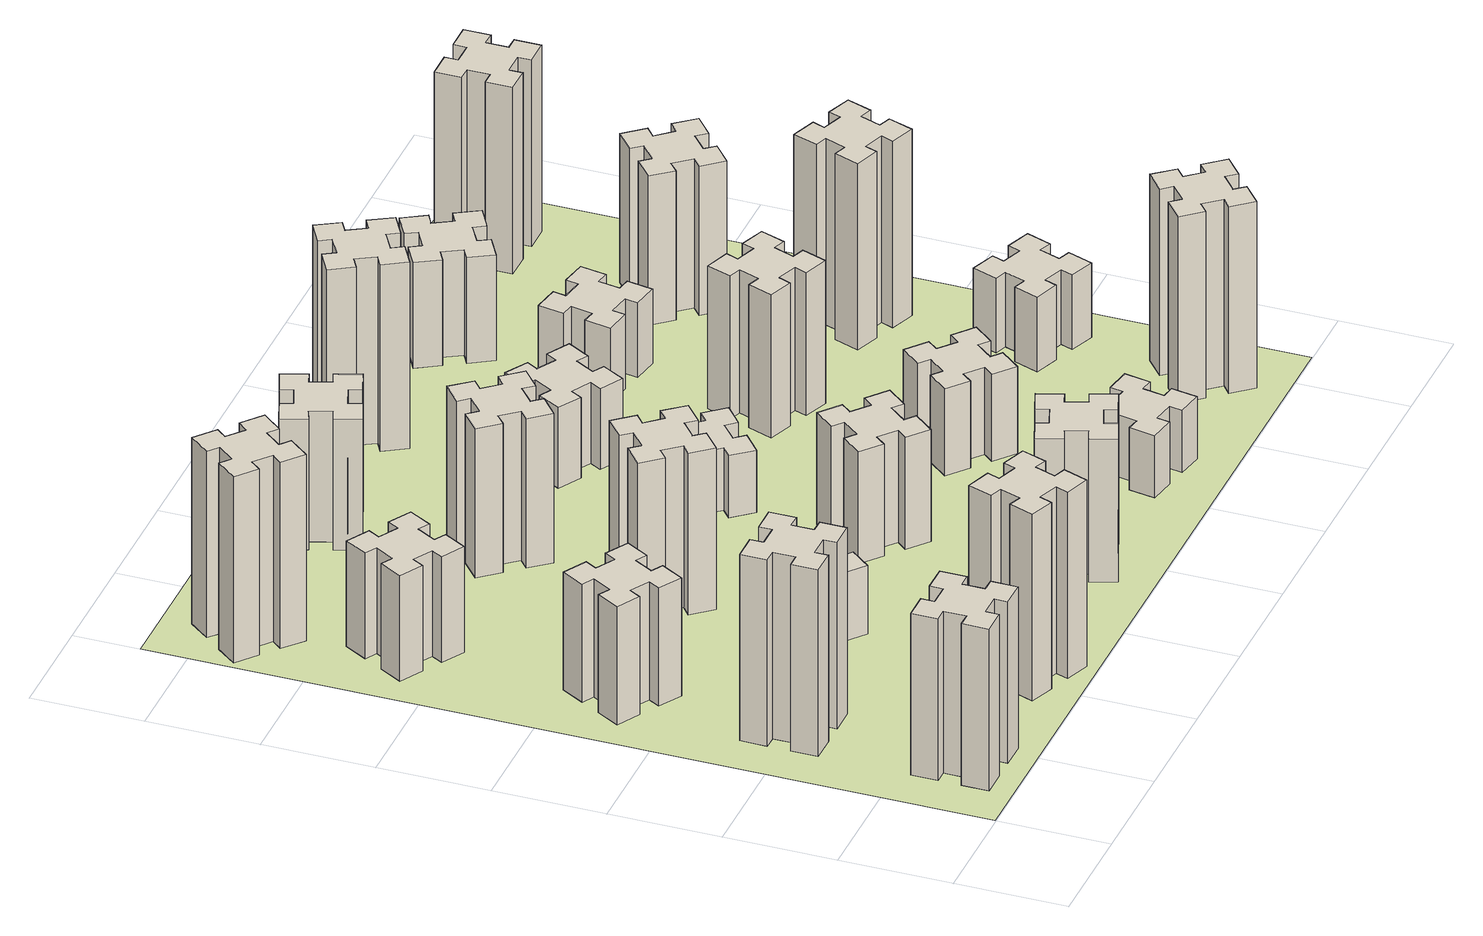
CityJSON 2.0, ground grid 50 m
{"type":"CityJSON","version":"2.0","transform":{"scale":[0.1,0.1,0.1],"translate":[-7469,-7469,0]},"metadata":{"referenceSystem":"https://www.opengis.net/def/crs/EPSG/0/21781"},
"CityObjects":{
"building1":{"type":"Building","attributes":{"class":"1000","function":"1000","usage":"1000","yearOfConstruction":2016,"roofType":"1000","measuredHeight":78,"storeysAboveGround":30,"storeysBelowGround":0},"geometry":[{"type":"Solid","lod":"1","boundaries":[[[[0,1,2,3,4,5,6,7,8,9,10,11,12,13,14,15,16,17,18,19]],[[17,16,20,21]],[[16,15,22,20]],[[15,14,23,22]],[[14,13,24,23]],[[13,12,25,24]],[[12,11,26,25]],[[11,10,27,26]],[[10,9,28,27]],[[9,8,29,28]],[[8,7,30,29]],[[7,6,31,30]],[[6,5,32,31]],[[5,4,33,32]],[[4,3,34,33]],[[3,2,35,34]],[[2,1,36,35]],[[1,0,37,36]],[[0,19,38,37]],[[19,18,39,38]],[[18,17,21,39]],[[24,25,26,27,28,29,30,31,32,33,34,35,36,37,38,39,21,20,22,23]]]]}]},
"building2":{"type":"Building","attributes":{"class":"1000","function":"1000","usage":"1000","yearOfConstruction":2016,"roofType":"1000","measuredHeight":90,"storeysAboveGround":30,"storeysBelowGround":0},"geometry":[{"type":"Solid","lod":"1","boundaries":[[[[40,41,42,43,44,45,46,47,48,49,50,51,52,53,54,55,56,57,58,59]],[[57,56,60,61]],[[56,55,62,60]],[[55,54,63,62]],[[54,53,64,63]],[[53,52,65,64]],[[52,51,66,65]],[[51,50,67,66]],[[50,49,68,67]],[[49,48,69,68]],[[48,47,70,69]],[[47,46,71,70]],[[46,45,72,71]],[[45,44,73,72]],[[44,43,74,73]],[[43,42,75,74]],[[42,41,76,75]],[[41,40,77,76]],[[40,59,78,77]],[[59,58,79,78]],[[58,57,61,79]],[[64,65,66,67,68,69,70,71,72,73,74,75,76,77,78,79,61,60,62,63]]]]}]},
"building3":{"type":"Building","attributes":{"class":"1000","function":"1000","usage":"1000","yearOfConstruction":2016,"roofType":"1000","measuredHeight":57,"storeysAboveGround":30,"storeysBelowGround":0},"geometry":[{"type":"Solid","lod":"1","boundaries":[[[[80,81,82,83,84,85,86,87,88,89,90,91,92,93,94,95,96,97,98,99]],[[97,96,100,101]],[[96,95,102,100]],[[95,94,103,102]],[[94,93,104,103]],[[93,92,105,104]],[[92,91,106,105]],[[91,90,107,106]],[[90,89,108,107]],[[89,88,109,108]],[[88,87,110,109]],[[87,86,111,110]],[[86,85,112,111]],[[85,84,113,112]],[[84,83,114,113]],[[83,82,115,114]],[[82,81,116,115]],[[81,80,117,116]],[[80,99,118,117]],[[99,98,119,118]],[[98,97,101,119]],[[104,105,106,107,108,109,110,111,112,113,114,115,116,117,118,119,101,100,102,103]]]]}]},
"building4":{"type":"Building","attributes":{"class":"1000","function":"1000","usage":"1000","yearOfConstruction":2016,"roofType":"1000","measuredHeight":51,"storeysAboveGround":30,"storeysBelowGround":0},"geometry":[{"type":"Solid","lod":"1","boundaries":[[[[120,121,122,123,124,125,126,127,128,129,130,131,132,133,134,135,136,137,138,139]],[[137,136,140,141]],[[136,135,142,140]],[[135,134,143,142]],[[134,133,144,143]],[[133,132,145,144]],[[132,131,146,145]],[[131,130,147,146]],[[130,129,148,147]],[[129,128,149,148]],[[128,127,150,149]],[[127,126,151,150]],[[126,125,152,151]],[[125,124,153,152]],[[124,123,154,153]],[[123,122,155,154]],[[122,121,156,155]],[[121,120,157,156]],[[120,139,158,157]],[[139,138,159,158]],[[138,137,141,159]],[[144,145,146,147,148,149,150,151,152,153,154,155,156,157,158,159,141,140,142,143]]]]}]},
"building5":{"type":"Building","attributes":{"class":"1000","function":"1000","usage":"1000","yearOfConstruction":2016,"roofType":"1000","measuredHeight":90,"storeysAboveGround":30,"storeysBelowGround":0},"geometry":[{"type":"Solid","lod":"1","boundaries":[[[[160,161,162,163,164,165,166,167,168,169,170,171,172,173,174,175,176,177,178,179]],[[177,176,180,181]],[[176,175,182,180]],[[175,174,183,182]],[[174,173,184,183]],[[173,172,185,184]],[[172,171,186,185]],[[171,170,187,186]],[[170,169,188,187]],[[169,168,189,188]],[[168,167,190,189]],[[167,166,191,190]],[[166,165,192,191]],[[165,164,193,192]],[[164,163,194,193]],[[163,162,195,194]],[[162,161,196,195]],[[161,160,197,196]],[[160,179,198,197]],[[179,178,199,198]],[[178,177,181,199]],[[184,185,186,187,188,189,190,191,192,193,194,195,196,197,198,199,181,180,182,183]]]]}]},
"building6":{"type":"Building","attributes":{"class":"1000","function":"1000","usage":"1000","yearOfConstruction":2016,"roofType":"1000","measuredHeight":90,"storeysAboveGround":30,"storeysBelowGround":0},"geometry":[{"type":"Solid","lod":"1","boundaries":[[[[200,201,202,203,204,205,206,207,208,209,210,211,212,213,214,215,216,217,218,219]],[[217,216,220,221]],[[216,215,222,220]],[[215,214,223,222]],[[214,213,224,223]],[[213,212,225,224]],[[212,211,226,225]],[[211,210,227,226]],[[210,209,228,227]],[[209,208,229,228]],[[208,207,230,229]],[[207,206,231,230]],[[206,205,232,231]],[[205,204,233,232]],[[204,203,234,233]],[[203,202,235,234]],[[202,201,236,235]],[[201,200,237,236]],[[200,219,238,237]],[[219,218,239,238]],[[218,217,221,239]],[[224,225,226,227,228,229,230,231,232,233,234,235,236,237,238,239,221,220,222,223]]]]}]},
"building7":{"type":"Building","attributes":{"class":"1000","function":"1000","usage":"1000","yearOfConstruction":2016,"roofType":"1000","measuredHeight":33,"storeysAboveGround":30,"storeysBelowGround":0},"geometry":[{"type":"Solid","lod":"1","boundaries":[[[[240,241,242,243,244,245,246,247,248,249,250,251,252,253,254,255,256,257,258,259]],[[257,256,260,261]],[[256,255,262,260]],[[255,254,263,262]],[[254,253,264,263]],[[253,252,265,264]],[[252,251,266,265]],[[251,250,267,266]],[[250,249,268,267]],[[249,248,269,268]],[[248,247,270,269]],[[247,246,271,270]],[[246,245,272,271]],[[245,244,273,272]],[[244,243,274,273]],[[243,242,275,274]],[[242,241,276,275]],[[241,240,277,276]],[[240,259,278,277]],[[259,258,279,278]],[[258,257,261,279]],[[264,265,266,267,268,269,270,271,272,273,274,275,276,277,278,279,261,260,262,263]]]]}]},
"building8":{"type":"Building","attributes":{"class":"1000","function":"1000","usage":"1000","yearOfConstruction":2016,"roofType":"1000","measuredHeight":78,"storeysAboveGround":30,"storeysBelowGround":0},"geometry":[{"type":"Solid","lod":"1","boundaries":[[[[280,281,282,283,284,285,286,287,288,289,290,291,292,293,294,295,296,297,298,299]],[[297,296,300,301]],[[296,295,302,300]],[[295,294,303,302]],[[294,293,304,303]],[[293,292,305,304]],[[292,291,306,305]],[[291,290,307,306]],[[290,289,308,307]],[[289,288,309,308]],[[288,287,310,309]],[[287,286,311,310]],[[286,285,312,311]],[[285,284,313,312]],[[284,283,314,313]],[[283,282,315,314]],[[282,281,316,315]],[[281,280,317,316]],[[280,299,318,317]],[[299,298,319,318]],[[298,297,301,319]],[[304,305,306,307,308,309,310,311,312,313,314,315,316,317,318,319,301,300,302,303]]]]}]},
"building9":{"type":"Building","attributes":{"class":"1000","function":"1000","usage":"1000","yearOfConstruction":2016,"roofType":"1000","measuredHeight":72,"storeysAboveGround":30,"storeysBelowGround":0},"geometry":[{"type":"Solid","lod":"1","boundaries":[[[[320,321,322,323,324,325,326,327,328,329,330,331,332,333,334,335,336,337,338,339]],[[337,336,340,341]],[[336,335,342,340]],[[335,334,343,342]],[[334,333,344,343]],[[333,332,345,344]],[[332,331,346,345]],[[331,330,347,346]],[[330,329,348,347]],[[329,328,349,348]],[[328,327,350,349]],[[327,326,351,350]],[[326,325,352,351]],[[325,324,353,352]],[[324,323,354,353]],[[323,322,355,354]],[[322,321,356,355]],[[321,320,357,356]],[[320,339,358,357]],[[339,338,359,358]],[[338,337,341,359]],[[344,345,346,347,348,349,350,351,352,353,354,355,356,357,358,359,341,340,342,343]]]]}]},
"building10":{"type":"Building","attributes":{"class":"1000","function":"1000","usage":"1000","yearOfConstruction":2016,"roofType":"1000","measuredHeight":69,"storeysAboveGround":30,"storeysBelowGround":0},"geometry":[{"type":"Solid","lod":"1","boundaries":[[[[360,361,362,363,364,365,366,367,368,369,370,371,372,373,374,375,376,377,378,379]],[[377,376,380,381]],[[376,375,382,380]],[[375,374,383,382]],[[374,373,384,383]],[[373,372,385,384]],[[372,371,386,385]],[[371,370,387,386]],[[370,369,388,387]],[[369,368,389,388]],[[368,367,390,389]],[[367,366,391,390]],[[366,365,392,391]],[[365,364,393,392]],[[364,363,394,393]],[[363,362,395,394]],[[362,361,396,395]],[[361,360,397,396]],[[360,379,398,397]],[[379,378,399,398]],[[378,377,381,399]],[[384,385,386,387,388,389,390,391,392,393,394,395,396,397,398,399,381,380,382,383]]]]}]},
"building11":{"type":"Building","attributes":{"class":"1000","function":"1000","usage":"1000","yearOfConstruction":2016,"roofType":"1000","measuredHeight":63,"storeysAboveGround":30,"storeysBelowGround":0},"geometry":[{"type":"Solid","lod":"1","boundaries":[[[[400,401,402,403,404,405,406,407,408,409,410,411,412,413,414,415,416,417,418,419]],[[417,416,420,421]],[[416,415,422,420]],[[415,414,423,422]],[[414,413,424,423]],[[413,412,425,424]],[[412,411,426,425]],[[411,410,427,426]],[[410,409,428,427]],[[409,408,429,428]],[[408,407,430,429]],[[407,406,431,430]],[[406,405,432,431]],[[405,404,433,432]],[[404,403,434,433]],[[403,402,435,434]],[[402,401,436,435]],[[401,400,437,436]],[[400,419,438,437]],[[419,418,439,438]],[[418,417,421,439]],[[424,425,426,427,428,429,430,431,432,433,434,435,436,437,438,439,421,420,422,423]]]]}]},
"building12":{"type":"Building","attributes":{"class":"1000","function":"1000","usage":"1000","yearOfConstruction":2016,"roofType":"1000","measuredHeight":54,"storeysAboveGround":30,"storeysBelowGround":0},"geometry":[{"type":"Solid","lod":"1","boundaries":[[[[440,441,442,443,444,445,446,447,448,449,450,451,452,453,454,455,456,457,458,459]],[[457,456,460,461]],[[456,455,462,460]],[[455,454,463,462]],[[454,453,464,463]],[[453,452,465,464]],[[452,451,466,465]],[[451,450,467,466]],[[450,449,468,467]],[[449,448,469,468]],[[448,447,470,469]],[[447,446,471,470]],[[446,445,472,471]],[[445,444,473,472]],[[444,443,474,473]],[[443,442,475,474]],[[442,441,476,475]],[[441,440,477,476]],[[440,459,478,477]],[[459,458,479,478]],[[458,457,461,479]],[[464,465,466,467,468,469,470,471,472,473,474,475,476,477,478,479,461,460,462,463]]]]}]},
"building13":{"type":"Building","attributes":{"class":"1000","function":"1000","usage":"1000","yearOfConstruction":2016,"roofType":"1000","measuredHeight":30,"storeysAboveGround":30,"storeysBelowGround":0},"geometry":[{"type":"Solid","lod":"1","boundaries":[[[[480,481,482,483,484,485,486,487,488,489,490,491,492,493,494,495,496,497,498,499]],[[497,496,500,501]],[[496,495,502,500]],[[495,494,503,502]],[[494,493,504,503]],[[493,492,505,504]],[[492,491,506,505]],[[491,490,507,506]],[[490,489,508,507]],[[489,488,509,508]],[[488,487,510,509]],[[487,486,511,510]],[[486,485,512,511]],[[485,484,513,512]],[[484,483,514,513]],[[483,482,515,514]],[[482,481,516,515]],[[481,480,517,516]],[[480,499,518,517]],[[499,498,519,518]],[[498,497,501,519]],[[504,505,506,507,508,509,510,511,512,513,514,515,516,517,518,519,501,500,502,503]]]]}]},
"building14":{"type":"Building","attributes":{"class":"1000","function":"1000","usage":"1000","yearOfConstruction":2016,"roofType":"1000","measuredHeight":39,"storeysAboveGround":30,"storeysBelowGround":0},"geometry":[{"type":"Solid","lod":"1","boundaries":[[[[520,521,522,523,524,525,526,527,528,529,530,531,532,533,534,535,536,537,538,539]],[[537,536,540,541]],[[536,535,542,540]],[[535,534,543,542]],[[534,533,544,543]],[[533,532,545,544]],[[532,531,546,545]],[[531,530,547,546]],[[530,529,548,547]],[[529,528,549,548]],[[528,527,550,549]],[[527,526,551,550]],[[526,525,552,551]],[[525,524,553,552]],[[524,523,554,553]],[[523,522,555,554]],[[522,521,556,555]],[[521,520,557,556]],[[520,539,558,557]],[[539,538,559,558]],[[538,537,541,559]],[[544,545,546,547,548,549,550,551,552,553,554,555,556,557,558,559,541,540,542,543]]]]}]},
"building15":{"type":"Building","attributes":{"class":"1000","function":"1000","usage":"1000","yearOfConstruction":2016,"roofType":"1000","measuredHeight":30,"storeysAboveGround":30,"storeysBelowGround":0},"geometry":[{"type":"Solid","lod":"1","boundaries":[[[[560,561,562,563,564,565,566,567,568,569,570,571,572,573,574,575,576,577,578,579]],[[577,576,580,581]],[[576,575,582,580]],[[575,574,583,582]],[[574,573,584,583]],[[573,572,585,584]],[[572,571,586,585]],[[571,570,587,586]],[[570,569,588,587]],[[569,568,589,588]],[[568,567,590,589]],[[567,566,591,590]],[[566,565,592,591]],[[565,564,593,592]],[[564,563,594,593]],[[563,562,595,594]],[[562,561,596,595]],[[561,560,597,596]],[[560,579,598,597]],[[579,578,599,598]],[[578,577,581,599]],[[584,585,586,587,588,589,590,591,592,593,594,595,596,597,598,599,581,580,582,583]]]]}]},
"building16":{"type":"Building","attributes":{"class":"1000","function":"1000","usage":"1000","yearOfConstruction":2016,"roofType":"1000","measuredHeight":90,"storeysAboveGround":30,"storeysBelowGround":0},"geometry":[{"type":"Solid","lod":"1","boundaries":[[[[600,601,602,603,604,605,606,607,608,609,610,611,612,613,614,615,616,617,618,619]],[[617,616,620,621]],[[616,615,622,620]],[[615,614,623,622]],[[614,613,624,623]],[[613,612,625,624]],[[612,611,626,625]],[[611,610,627,626]],[[610,609,628,627]],[[609,608,629,628]],[[608,607,630,629]],[[607,606,631,630]],[[606,605,632,631]],[[605,604,633,632]],[[604,603,634,633]],[[603,602,635,634]],[[602,601,636,635]],[[601,600,637,636]],[[600,619,638,637]],[[619,618,639,638]],[[618,617,621,639]],[[624,625,626,627,628,629,630,631,632,633,634,635,636,637,638,639,621,620,622,623]]]]}]},
"building17":{"type":"Building","attributes":{"class":"1000","function":"1000","usage":"1000","yearOfConstruction":2016,"roofType":"1000","measuredHeight":42,"storeysAboveGround":30,"storeysBelowGround":0},"geometry":[{"type":"Solid","lod":"1","boundaries":[[[[640,641,642,643,644,645,646,647,648,649,650,651,652,653,654,655,656,657,658,659]],[[657,656,660,661]],[[656,655,662,660]],[[655,654,663,662]],[[654,653,664,663]],[[653,652,665,664]],[[652,651,666,665]],[[651,650,667,666]],[[650,649,668,667]],[[649,648,669,668]],[[648,647,670,669]],[[647,646,671,670]],[[646,645,672,671]],[[645,644,673,672]],[[644,643,674,673]],[[643,642,675,674]],[[642,641,676,675]],[[641,640,677,676]],[[640,659,678,677]],[[659,658,679,678]],[[658,657,661,679]],[[664,665,666,667,668,669,670,671,672,673,674,675,676,677,678,679,661,660,662,663]]]]}]},
"building18":{"type":"Building","attributes":{"class":"1000","function":"1000","usage":"1000","yearOfConstruction":2016,"roofType":"1000","measuredHeight":69,"storeysAboveGround":30,"storeysBelowGround":0},"geometry":[{"type":"Solid","lod":"1","boundaries":[[[[680,681,682,683,684,685,686,687,688,689,690,691,692,693,694,695,696,697,698,699]],[[697,696,700,701]],[[696,695,702,700]],[[695,694,703,702]],[[694,693,704,703]],[[693,692,705,704]],[[692,691,706,705]],[[691,690,707,706]],[[690,689,708,707]],[[689,688,709,708]],[[688,687,710,709]],[[687,686,711,710]],[[686,685,712,711]],[[685,684,713,712]],[[684,683,714,713]],[[683,682,715,714]],[[682,681,716,715]],[[681,680,717,716]],[[680,699,718,717]],[[699,698,719,718]],[[698,697,701,719]],[[704,705,706,707,708,709,710,711,712,713,714,715,716,717,718,719,701,700,702,703]]]]}]},
"building19":{"type":"Building","attributes":{"class":"1000","function":"1000","usage":"1000","yearOfConstruction":2016,"roofType":"1000","measuredHeight":36,"storeysAboveGround":30,"storeysBelowGround":0},"geometry":[{"type":"Solid","lod":"1","boundaries":[[[[720,721,722,723,724,725,726,727,728,729,730,731,732,733,734,735,736,737,738,739]],[[737,736,740,741]],[[736,735,742,740]],[[735,734,743,742]],[[734,733,744,743]],[[733,732,745,744]],[[732,731,746,745]],[[731,730,747,746]],[[730,729,748,747]],[[729,728,749,748]],[[728,727,750,749]],[[727,726,751,750]],[[726,725,752,751]],[[725,724,753,752]],[[724,723,754,753]],[[723,722,755,754]],[[722,721,756,755]],[[721,720,757,756]],[[720,739,758,757]],[[739,738,759,758]],[[738,737,741,759]],[[744,745,746,747,748,749,750,751,752,753,754,755,756,757,758,759,741,740,742,743]]]]}]},
"building20":{"type":"Building","attributes":{"class":"1000","function":"1000","usage":"1000","yearOfConstruction":2016,"roofType":"1000","measuredHeight":90,"storeysAboveGround":30,"storeysBelowGround":0},"geometry":[{"type":"Solid","lod":"1","boundaries":[[[[760,761,762,763,764,765,766,767,768,769,770,771,772,773,774,775,776,777,778,779]],[[777,776,780,781]],[[776,775,782,780]],[[775,774,783,782]],[[774,773,784,783]],[[773,772,785,784]],[[772,771,786,785]],[[771,770,787,786]],[[770,769,788,787]],[[769,768,789,788]],[[768,767,790,789]],[[767,766,791,790]],[[766,765,792,791]],[[765,764,793,792]],[[764,763,794,793]],[[763,762,795,794]],[[762,761,796,795]],[[761,760,797,796]],[[760,779,798,797]],[[779,778,799,798]],[[778,777,781,799]],[[784,785,786,787,788,789,790,791,792,793,794,795,796,797,798,799,781,780,782,783]]]]}]},
"building21":{"type":"Building","attributes":{"class":"1000","function":"1000","usage":"1000","yearOfConstruction":2016,"roofType":"1000","measuredHeight":51,"storeysAboveGround":30,"storeysBelowGround":0},"geometry":[{"type":"Solid","lod":"1","boundaries":[[[[800,801,802,803,804,805,806,807,808,809,810,811,812,813,814,815,816,817,818,819]],[[817,816,820,821]],[[816,815,822,820]],[[815,814,823,822]],[[814,813,824,823]],[[813,812,825,824]],[[812,811,826,825]],[[811,810,827,826]],[[810,809,828,827]],[[809,808,829,828]],[[808,807,830,829]],[[807,806,831,830]],[[806,805,832,831]],[[805,804,833,832]],[[804,803,834,833]],[[803,802,835,834]],[[802,801,836,835]],[[801,800,837,836]],[[800,819,838,837]],[[819,818,839,838]],[[818,817,821,839]],[[824,825,826,827,828,829,830,831,832,833,834,835,836,837,838,839,821,820,822,823]]]]}]},
"building22":{"type":"Building","attributes":{"class":"1000","function":"1000","usage":"1000","yearOfConstruction":2016,"roofType":"1000","measuredHeight":36,"storeysAboveGround":30,"storeysBelowGround":0},"geometry":[{"type":"Solid","lod":"1","boundaries":[[[[840,841,842,843,844,845,846,847,848,849,850,851,852,853,854,855,856,857,858,859]],[[857,856,860,861]],[[856,855,862,860]],[[855,854,863,862]],[[854,853,864,863]],[[853,852,865,864]],[[852,851,866,865]],[[851,850,867,866]],[[850,849,868,867]],[[849,848,869,868]],[[848,847,870,869]],[[847,846,871,870]],[[846,845,872,871]],[[845,844,873,872]],[[844,843,874,873]],[[843,842,875,874]],[[842,841,876,875]],[[841,840,877,876]],[[840,859,878,877]],[[859,858,879,878]],[[858,857,861,879]],[[864,865,866,867,868,869,870,871,872,873,874,875,876,877,878,879,861,860,862,863]]]]}]},
"building23":{"type":"Building","attributes":{"class":"1000","function":"1000","usage":"1000","yearOfConstruction":2016,"roofType":"1000","measuredHeight":90,"storeysAboveGround":30,"storeysBelowGround":0},"geometry":[{"type":"Solid","lod":"1","boundaries":[[[[880,881,882,883,884,885,886,887,888,889,890,891,892,893,894,895,896,897,898,899]],[[897,896,900,901]],[[896,895,902,900]],[[895,894,903,902]],[[894,893,904,903]],[[893,892,905,904]],[[892,891,906,905]],[[891,890,907,906]],[[890,889,908,907]],[[889,888,909,908]],[[888,887,910,909]],[[887,886,911,910]],[[886,885,912,911]],[[885,884,913,912]],[[884,883,914,913]],[[883,882,915,914]],[[882,881,916,915]],[[881,880,917,916]],[[880,899,918,917]],[[899,898,919,918]],[[898,897,901,919]],[[904,905,906,907,908,909,910,911,912,913,914,915,916,917,918,919,901,900,902,903]]]]}]},
"building24":{"type":"Building","attributes":{"class":"1000","function":"1000","usage":"1000","yearOfConstruction":2016,"roofType":"1000","measuredHeight":72,"storeysAboveGround":30,"storeysBelowGround":0},"geometry":[{"type":"Solid","lod":"1","boundaries":[[[[920,921,922,923,924,925,926,927,928,929,930,931,932,933,934,935,936,937,938,939]],[[937,936,940,941]],[[936,935,942,940]],[[935,934,943,942]],[[934,933,944,943]],[[933,932,945,944]],[[932,931,946,945]],[[931,930,947,946]],[[930,929,948,947]],[[929,928,949,948]],[[928,927,950,949]],[[927,926,951,950]],[[926,925,952,951]],[[925,924,953,952]],[[924,923,954,953]],[[923,922,955,954]],[[922,921,956,955]],[[921,920,957,956]],[[920,939,958,957]],[[939,938,959,958]],[[938,937,941,959]],[[944,945,946,947,948,949,950,951,952,953,954,955,956,957,958,959,941,940,942,943]]]]}]},
"building25":{"type":"Building","attributes":{"class":"1000","function":"1000","usage":"1000","yearOfConstruction":2016,"roofType":"1000","measuredHeight":90,"storeysAboveGround":30,"storeysBelowGround":0},"geometry":[{"type":"Solid","lod":"1","boundaries":[[[[960,961,962,963,964,965,966,967,968,969,970,971,972,973,974,975,976,977,978,979]],[[977,976,980,981]],[[976,975,982,980]],[[975,974,983,982]],[[974,973,984,983]],[[973,972,985,984]],[[972,971,986,985]],[[971,970,987,986]],[[970,969,988,987]],[[969,968,989,988]],[[968,967,990,989]],[[967,966,991,990]],[[966,965,992,991]],[[965,964,993,992]],[[964,963,994,993]],[[963,962,995,994]],[[962,961,996,995]],[[961,960,997,996]],[[960,979,998,997]],[[979,978,999,998]],[[978,977,981,999]],[[984,985,986,987,988,989,990,991,992,993,994,995,996,997,998,999,981,980,982,983]]]]}]},
"landuse1":{"type":"LandUse","attributes":{"name":"plot1","function":"1010"},"geometry":[{"type":"MultiSurface","lod":"1","boundaries":[[[1000,1001,1002,1003]]]}]}
},
"vertices":[
[265,325,0],[265,225,0],[205,225,0],[205,105,0],[325,105,0],[325,165,0],[425,165,0],[425,105,0],[545,105,0],[545,225,0],[485,225,0],[485,325,0],[545,325,0],[545,445,0],[425,445,0],[425,385,0],[325,385,0],[325,445,0],[205,445,0],[205,325,0],[325,385,780],[325,445,780],[425,385,780],[425,445,780],[545,445,780],[545,325,780],[485,325,780],[485,225,780],[545,225,780],[545,105,780],[425,105,780],[425,165,780],[325,165,780],[325,105,780],[205,105,780],[205,225,780],[265,225,780],[265,325,780],[205,325,780],[205,445,780],
[265,1065,0],[265,965,0],[205,965,0],[205,845,0],[325,845,0],[325,905,0],[425,905,0],[425,845,0],[545,845,0],[545,965,0],[485,965,0],[485,1065,0],[545,1065,0],[545,1185,0],[425,1185,0],[425,1125,0],[325,1125,0],[325,1185,0],[205,1185,0],[205,1065,0],[325,1125,900],[325,1185,900],[425,1125,900],[425,1185,900],[545,1185,900],[545,1065,900],[485,1065,900],[485,965,900],[545,965,900],[545,845,900],[425,845,900],[425,905,900],[325,905,900],[325,845,900],[205,845,900],[205,965,900],[265,965,900],[265,1065,900],[205,1065,900],[205,1185,900],
[474,1826,0],[387,1876,0],[417,1928,0],[313,1988,0],[253,1884,0],[305,1854,0],[255,1767,0],[203,1797,0],[143,1693,0],[247,1633,0],[277,1685,0],[364,1635,0],[334,1583,0],[438,1523,0],[498,1627,0],[446,1657,0],[496,1744,0],[548,1714,0],[608,1818,0],[504,1878,0],[496,1744,570],[548,1714,570],[446,1657,570],[498,1627,570],[438,1523,570],[334,1583,570],[364,1635,570],[277,1685,570],[247,1633,570],[143,1693,570],[203,1797,570],[255,1767,570],[305,1854,570],[253,1884,570],[313,1988,570],[417,1928,570],[387,1876,570],[474,1826,570],[504,1878,570],[608,1818,570],
[446,2597,0],[496,2684,0],[548,2654,0],[608,2758,0],[504,2818,0],[474,2766,0],[387,2816,0],[417,2868,0],[313,2928,0],[253,2824,0],[305,2794,0],[255,2707,0],[203,2737,0],[143,2633,0],[247,2573,0],[277,2625,0],[364,2575,0],[334,2523,0],[438,2463,0],[498,2567,0],[364,2575,510],[334,2523,510],[277,2625,510],[247,2573,510],[143,2633,510],[203,2737,510],[255,2707,510],[305,2794,510],[253,2824,510],[313,2928,510],[417,2868,510],[387,2816,510],[474,2766,510],[504,2818,510],[608,2758,510],[548,2654,510],[496,2684,510],[446,2597,510],[498,2567,510],[438,2463,510],
[1029,360,0],[995,266,0],[939,287,0],[897,174,0],[1010,133,0],[1031,189,0],[1125,155,0],[1104,99,0],[1217,57,0],[1258,170,0],[1202,191,0],[1236,285,0],[1292,264,0],[1333,377,0],[1220,418,0],[1200,362,0],[1106,396,0],[1127,452,0],[1014,493,0],[973,380,0],[1106,396,900],[1127,452,900],[1200,362,900],[1220,418,900],[1333,377,900],[1292,264,900],[1236,285,900],[1202,191,900],[1258,170,900],[1217,57,900],[1104,99,900],[1125,155,900],[1031,189,900],[1010,133,900],[897,174,900],[939,287,900],[995,266,900],[1029,360,900],[973,380,900],[1014,493,900],
[384,3387,0],[308,3452,0],[346,3498,0],[254,3575,0],[177,3483,0],[223,3444,0],[159,3368,0],[113,3406,0],[36,3314,0],[128,3237,0],[166,3283,0],[243,3219,0],[204,3173,0],[296,3096,0],[373,3188,0],[327,3226,0],[392,3303,0],[438,3264,0],[515,3356,0],[423,3433,0],[392,3303,900],[438,3264,900],[327,3226,900],[373,3188,900],[296,3096,900],[204,3173,900],[243,3219,900],[166,3283,900],[128,3237,900],[36,3314,900],[113,3406,900],[159,3368,900],[223,3444,900],[177,3483,900],[254,3575,900],[346,3498,900],[308,3452,900],[384,3387,900],[423,3433,900],[515,3356,900],
[1224,1267,0],[1148,1332,0],[1186,1378,0],[1094,1455,0],[1017,1363,0],[1063,1324,0],[999,1248,0],[953,1286,0],[876,1194,0],[968,1117,0],[1006,1163,0],[1083,1099,0],[1044,1053,0],[1136,976,0],[1213,1068,0],[1167,1106,0],[1232,1183,0],[1278,1144,0],[1355,1236,0],[1263,1313,0],[1232,1183,330],[1278,1144,330],[1167,1106,330],[1213,1068,330],[1136,976,330],[1044,1053,330],[1083,1099,330],[1006,1163,330],[968,1117,330],[876,1194,330],[953,1286,330],[999,1248,330],[1063,1324,330],[1017,1363,330],[1094,1455,330],[1186,1378,330],[1148,1332,330],[1224,1267,330],[1263,1313,330],[1355,1236,330],
[1083,1972,0],[1006,1907,0],[968,1953,0],[876,1876,0],[953,1784,0],[999,1823,0],[1063,1746,0],[1017,1708,0],[1094,1616,0],[1186,1693,0],[1148,1739,0],[1224,1803,0],[1263,1757,0],[1355,1834,0],[1278,1926,0],[1232,1888,0],[1167,1964,0],[1213,2003,0],[1136,2095,0],[1044,2018,0],[1167,1964,780],[1213,2003,780],[1232,1888,780],[1278,1926,780],[1355,1834,780],[1263,1757,780],[1224,1803,780],[1148,1739,780],[1186,1693,780],[1094,1616,780],[1017,1708,780],[1063,1746,780],[999,1823,780],[953,1784,780],[876,1876,780],[968,1953,780],[1006,1907,780],[1083,1972,780],[1044,2018,780],[1136,2095,780],
[1099,2563,0],[1163,2486,0],[1117,2448,0],[1194,2356,0],[1286,2433,0],[1248,2479,0],[1324,2543,0],[1363,2497,0],[1455,2574,0],[1378,2666,0],[1332,2628,0],[1267,2704,0],[1313,2743,0],[1236,2835,0],[1144,2758,0],[1183,2712,0],[1106,2647,0],[1068,2693,0],[976,2616,0],[1053,2524,0],[1106,2647,720],[1068,2693,720],[1183,2712,720],[1144,2758,720],[1236,2835,720],[1313,2743,720],[1267,2704,720],[1332,2628,720],[1378,2666,720],[1455,2574,720],[1363,2497,720],[1324,2543,720],[1248,2479,720],[1286,2433,720],[1194,2356,720],[1117,2448,720],[1163,2486,720],[1099,2563,720],[1053,2524,720],[976,2616,720],
[1965,496,0],[1871,462,0],[1850,518,0],[1737,477,0],[1779,364,0],[1835,385,0],[1869,291,0],[1813,270,0],[1854,157,0],[1967,199,0],[1946,255,0],[2040,289,0],[2060,233,0],[2173,274,0],[2132,387,0],[2076,366,0],[2042,460,0],[2098,480,0],[2057,593,0],[1944,552,0],[2042,460,690],[2098,480,690],[2076,366,690],[2132,387,690],[2173,274,690],[2060,233,690],[2040,289,690],[1946,255,690],[1967,199,690],[1854,157,690],[1813,270,690],[1869,291,690],[1835,385,690],[1779,364,690],[1737,477,690],[1850,518,690],[1871,462,690],[1965,496,690],[1944,552,690],[2057,593,690],
[1125,3456,0],[1031,3422,0],[1010,3478,0],[897,3437,0],[939,3324,0],[995,3345,0],[1029,3251,0],[973,3230,0],[1014,3117,0],[1127,3159,0],[1106,3215,0],[1200,3249,0],[1220,3193,0],[1333,3234,0],[1292,3347,0],[1236,3326,0],[1202,3420,0],[1258,3440,0],[1217,3553,0],[1104,3512,0],[1202,3420,630],[1258,3440,630],[1236,3326,630],[1292,3347,630],[1333,3234,630],[1220,3193,630],[1200,3249,630],[1106,3215,630],[1127,3159,630],[1014,3117,630],[973,3230,630],[1029,3251,630],[995,3345,630],[939,3324,630],[897,3437,630],[1010,3478,630],[1031,3422,630],[1125,3456,630],[1104,3512,630],[1217,3553,630],
[1746,1163,0],[1823,1099,0],[1784,1053,0],[1876,976,0],[1953,1068,0],[1907,1106,0],[1972,1183,0],[2018,1144,0],[2095,1236,0],[2003,1313,0],[1964,1267,0],[1888,1332,0],[1926,1378,0],[1834,1455,0],[1757,1363,0],[1803,1324,0],[1739,1248,0],[1693,1286,0],[1616,1194,0],[1708,1117,0],[1739,1248,540],[1693,1286,540],[1803,1324,540],[1757,1363,540],[1834,1455,540],[1926,1378,540],[1888,1332,540],[1964,1267,540],[2003,1313,540],[2095,1236,540],[2018,1144,540],[1972,1183,540],[1907,1106,540],[1953,1068,540],[1876,976,540],[1784,1053,540],[1823,1099,540],[1746,1163,540],[1708,1117,540],[1616,1194,540],
[1972,1988,0],[1907,2064,0],[1953,2103,0],[1876,2195,0],[1784,2118,0],[1823,2072,0],[1746,2007,0],[1708,2053,0],[1616,1976,0],[1693,1884,0],[1739,1923,0],[1803,1846,0],[1757,1808,0],[1834,1716,0],[1926,1793,0],[1888,1839,0],[1964,1903,0],[2003,1857,0],[2095,1934,0],[2018,2026,0],[1964,1903,300],[2003,1857,300],[1888,1839,300],[1926,1793,300],[1834,1716,300],[1757,1808,300],[1803,1846,300],[1739,1923,300],[1693,1884,300],[1616,1976,300],[1708,2053,300],[1746,2007,300],[1823,2072,300],[1784,2118,300],[1876,2195,300],[1953,2103,300],[1907,2064,300],[1972,1988,300],[2018,2026,300],[2095,1934,300],
[2026,2497,0],[2076,2584,0],[2128,2554,0],[2188,2658,0],[2084,2718,0],[2054,2666,0],[1967,2716,0],[1997,2768,0],[1893,2828,0],[1833,2724,0],[1885,2694,0],[1835,2607,0],[1783,2637,0],[1723,2533,0],[1827,2473,0],[1857,2525,0],[1944,2475,0],[1914,2423,0],[2018,2363,0],[2078,2467,0],[1944,2475,390],[1914,2423,390],[1857,2525,390],[1827,2473,390],[1723,2533,390],[1783,2637,390],[1835,2607,390],[1885,2694,390],[1833,2724,390],[1893,2828,390],[1997,2768,390],[1967,2716,390],[2054,2666,390],[2084,2718,390],[2188,2658,390],[2128,2554,390],[2076,2584,390],[2026,2497,390],[2078,2467,390],[2018,2363,390],
[2596,444,0],[2578,345,0],[2519,356,0],[2498,237,0],[2617,217,0],[2627,276,0],[2725,258,0],[2715,199,0],[2833,178,0],[2854,297,0],[2795,307,0],[2812,405,0],[2871,395,0],[2892,513,0],[2774,534,0],[2764,475,0],[2665,492,0],[2676,551,0],[2557,572,0],[2537,454,0],[2665,492,300],[2676,551,300],[2764,475,300],[2774,534,300],[2892,513,300],[2871,395,300],[2812,405,300],[2795,307,300],[2854,297,300],[2833,178,300],[2715,199,300],[2725,258,300],[2627,276,300],[2617,217,300],[2498,237,300],[2519,356,300],[2578,345,300],[2596,444,300],[2537,454,300],[2557,572,300],
[1844,3556,0],[1757,3506,0],[1727,3558,0],[1623,3498,0],[1683,3394,0],[1735,3424,0],[1785,3337,0],[1733,3307,0],[1793,3203,0],[1897,3263,0],[1867,3315,0],[1954,3365,0],[1984,3313,0],[2088,3373,0],[2028,3477,0],[1976,3447,0],[1926,3534,0],[1978,3564,0],[1918,3668,0],[1814,3608,0],[1926,3534,900],[1978,3564,900],[1976,3447,900],[2028,3477,900],[2088,3373,900],[1984,3313,900],[1954,3365,900],[1867,3315,900],[1897,3263,900],[1793,3203,900],[1733,3307,900],[1785,3337,900],[1735,3424,900],[1683,3394,900],[1623,3498,900],[1727,3558,900],[1757,3506,900],[1844,3556,900],[1814,3608,900],[1918,3668,900],
[2647,1006,0],[2712,1083,0],[2758,1044,0],[2835,1136,0],[2743,1213,0],[2704,1167,0],[2628,1232,0],[2666,1278,0],[2574,1355,0],[2497,1263,0],[2543,1224,0],[2479,1148,0],[2433,1186,0],[2356,1094,0],[2448,1017,0],[2486,1063,0],[2563,999,0],[2524,953,0],[2616,876,0],[2693,968,0],[2563,999,420],[2524,953,420],[2486,1063,420],[2448,1017,420],[2356,1094,420],[2433,1186,420],[2479,1148,420],[2543,1224,420],[2497,1263,420],[2574,1355,420],[2666,1278,420],[2628,1232,420],[2704,1167,420],[2743,1213,420],[2835,1136,420],[2758,1044,420],[2712,1083,420],[2647,1006,420],[2693,968,420],[2616,876,420],
[2682,1871,0],[2716,1965,0],[2772,1944,0],[2813,2057,0],[2700,2098,0],[2680,2042,0],[2586,2076,0],[2607,2132,0],[2494,2173,0],[2453,2060,0],[2509,2040,0],[2475,1946,0],[2419,1967,0],[2377,1854,0],[2490,1813,0],[2511,1869,0],[2605,1835,0],[2584,1779,0],[2697,1737,0],[2738,1850,0],[2605,1835,690],[2584,1779,690],[2511,1869,690],[2490,1813,690],[2377,1854,690],[2419,1967,690],[2475,1946,690],[2509,2040,690],[2453,2060,690],[2494,2173,690],[2607,2132,690],[2586,2076,690],[2680,2042,690],[2700,2098,690],[2813,2057,690],[2772,1944,690],[2716,1965,690],[2682,1871,690],[2738,1850,690],[2697,1737,690],
[2664,2795,0],[2565,2812,0],[2576,2871,0],[2457,2892,0],[2437,2774,0],[2496,2764,0],[2478,2665,0],[2419,2676,0],[2398,2557,0],[2517,2537,0],[2527,2596,0],[2625,2578,0],[2615,2519,0],[2733,2498,0],[2754,2617,0],[2695,2627,0],[2712,2725,0],[2771,2715,0],[2792,2833,0],[2674,2854,0],[2712,2725,360],[2771,2715,360],[2695,2627,360],[2754,2617,360],[2733,2498,360],[2615,2519,360],[2625,2578,360],[2527,2596,360],[2517,2537,360],[2398,2557,360],[2419,2676,360],[2478,2665,360],[2496,2764,360],[2437,2774,360],[2457,2892,360],[2576,2871,360],[2565,2812,360],[2664,2795,360],[2674,2854,360],[2792,2833,360],
[3468,259,0],[3544,323,0],[3583,277,0],[3675,354,0],[3598,446,0],[3552,408,0],[3487,484,0],[3533,523,0],[3456,615,0],[3364,538,0],[3403,492,0],[3326,427,0],[3288,473,0],[3196,396,0],[3273,304,0],[3319,343,0],[3383,266,0],[3337,228,0],[3414,136,0],[3506,213,0],[3383,266,900],[3337,228,900],[3319,343,900],[3273,304,900],[3196,396,900],[3288,473,900],[3326,427,900],[3403,492,900],[3364,538,900],[3456,615,900],[3533,523,900],[3487,484,900],[3552,408,900],[3598,446,900],[3675,354,900],[3583,277,900],[3544,323,900],[3468,259,900],[3506,213,900],[3414,136,900],
[2716,3347,0],[2666,3434,0],[2718,3464,0],[2658,3568,0],[2554,3508,0],[2584,3456,0],[2497,3406,0],[2467,3458,0],[2363,3398,0],[2423,3294,0],[2475,3324,0],[2525,3237,0],[2473,3207,0],[2533,3103,0],[2637,3163,0],[2607,3215,0],[2694,3265,0],[2724,3213,0],[2828,3273,0],[2768,3377,0],[2694,3265,510],[2724,3213,510],[2607,3215,510],[2637,3163,510],[2533,3103,510],[2473,3207,510],[2525,3237,510],[2475,3324,510],[2423,3294,510],[2363,3398,510],[2467,3458,510],[2497,3406,510],[2584,3456,510],[2554,3508,510],[2658,3568,510],[2718,3464,510],[2666,3434,510],[2716,3347,510],[2768,3377,510],[2828,3273,510],
[3351,1029,0],[3445,995,0],[3424,939,0],[3537,897,0],[3578,1010,0],[3522,1031,0],[3556,1125,0],[3612,1104,0],[3653,1217,0],[3540,1258,0],[3520,1202,0],[3426,1236,0],[3447,1292,0],[3334,1333,0],[3293,1220,0],[3349,1200,0],[3315,1106,0],[3259,1127,0],[3217,1014,0],[3330,973,0],[3315,1106,360],[3259,1127,360],[3349,1200,360],[3293,1220,360],[3334,1333,360],[3447,1292,360],[3426,1236,360],[3520,1202,360],[3540,1258,360],[3653,1217,360],[3612,1104,360],[3556,1125,360],[3522,1031,360],[3578,1010,360],[3537,897,360],[3424,939,360],[3445,995,360],[3351,1029,360],[3330,973,360],[3217,1014,360],
[3422,1771,0],[3456,1865,0],[3512,1844,0],[3553,1957,0],[3440,1998,0],[3420,1942,0],[3326,1976,0],[3347,2032,0],[3234,2073,0],[3193,1960,0],[3249,1940,0],[3215,1846,0],[3159,1867,0],[3117,1754,0],[3230,1713,0],[3251,1769,0],[3345,1735,0],[3324,1679,0],[3437,1637,0],[3478,1750,0],[3345,1735,900],[3324,1679,900],[3251,1769,900],[3230,1713,900],[3117,1754,900],[3159,1867,900],[3215,1846,900],[3249,1940,900],[3193,1960,900],[3234,2073,900],[3347,2032,900],[3326,1976,900],[3420,1942,900],[3440,1998,900],[3553,1957,900],[3512,1844,900],[3456,1865,900],[3422,1771,900],[3478,1750,900],[3437,1637,900],
[3119,2563,0],[3183,2486,0],[3137,2448,0],[3214,2356,0],[3306,2433,0],[3268,2479,0],[3344,2543,0],[3383,2497,0],[3475,2574,0],[3398,2666,0],[3352,2628,0],[3287,2704,0],[3333,2743,0],[3256,2835,0],[3164,2758,0],[3203,2712,0],[3126,2647,0],[3088,2693,0],[2996,2616,0],[3073,2524,0],[3126,2647,720],[3088,2693,720],[3203,2712,720],[3164,2758,720],[3256,2835,720],[3333,2743,720],[3287,2704,720],[3352,2628,720],[3398,2666,720],[3475,2574,720],[3383,2497,720],[3344,2543,720],[3268,2479,720],[3306,2433,720],[3214,2356,720],[3137,2448,720],[3183,2486,720],[3119,2563,720],[3073,2524,720],[2996,2616,720],
[3285,3325,0],[3385,3325,0],[3385,3265,0],[3505,3265,0],[3505,3385,0],[3445,3385,0],[3445,3485,0],[3505,3485,0],[3505,3605,0],[3385,3605,0],[3385,3545,0],[3285,3545,0],[3285,3605,0],[3165,3605,0],[3165,3485,0],[3225,3485,0],[3225,3385,0],[3165,3385,0],[3165,3265,0],[3285,3265,0],[3225,3385,900],[3165,3385,900],[3225,3485,900],[3165,3485,900],[3165,3605,900],[3285,3605,900],[3285,3545,900],[3385,3545,900],[3385,3605,900],[3505,3605,900],[3505,3485,900],[3445,3485,900],[3445,3385,900],[3505,3385,900],[3505,3265,900],[3385,3265,900],[3385,3325,900],[3285,3325,900],[3285,3265,900],[3165,3265,900],
[5,3705,0],[3705,3705,0],[3705,5,0],[5,5,0]
]}
